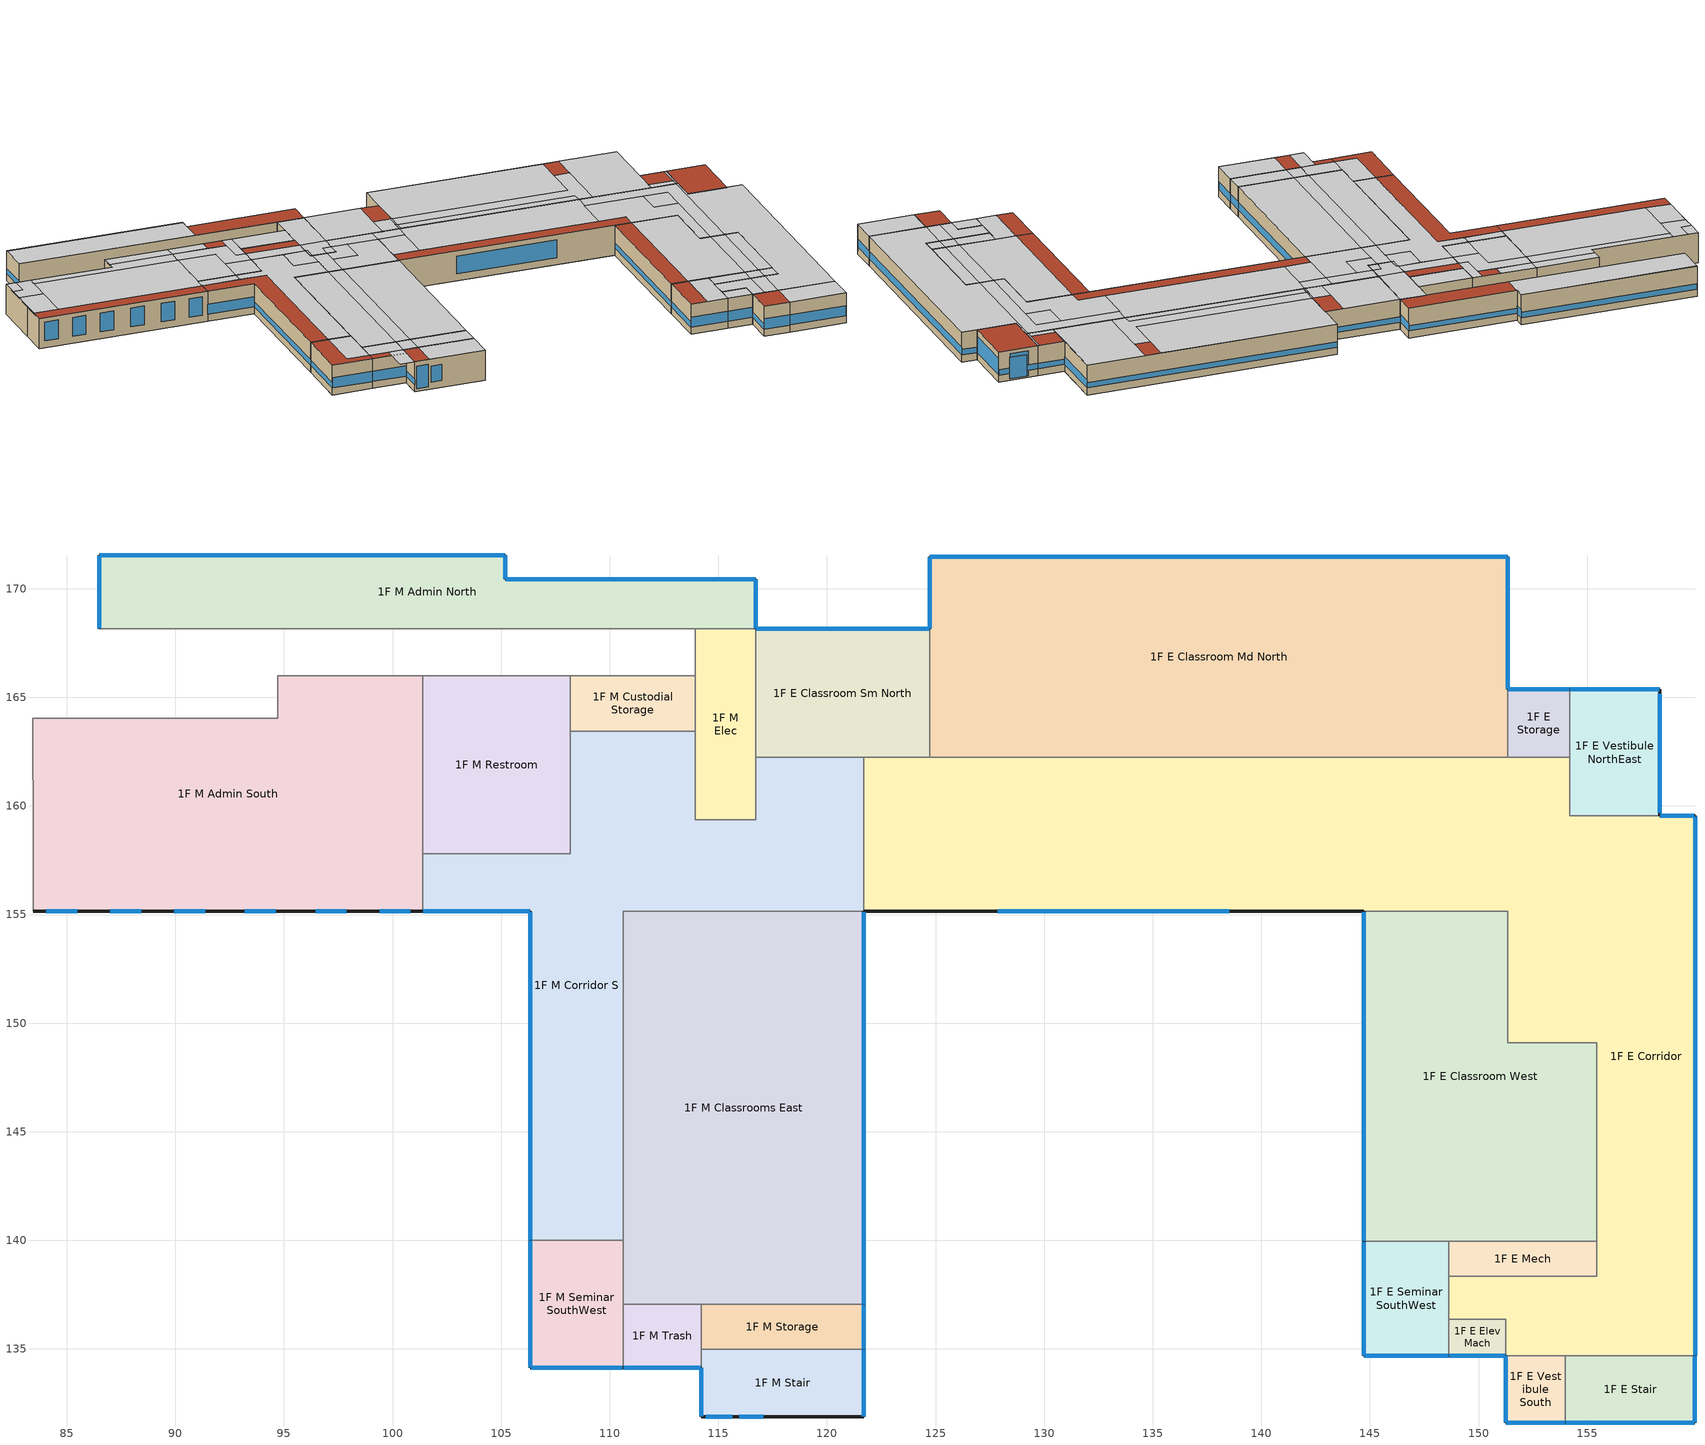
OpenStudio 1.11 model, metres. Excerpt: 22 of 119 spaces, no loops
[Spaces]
1F E Vestibule South
 floor ground: 154,134.69 154,131.6 151.25,131.6 151.25,134.69 z0
 wall outside: 151.25,134.69 151.25,131.6 154,131.6 z0:3.25
 wall to 1F E Corridor: 154,134.69 151.25,134.69 z0:3.25
 wall to 1F E Stair: 154,131.6 154,134.69 z0:3.25
 window: 151.25,134.66 151.25,131.62 z0.76:1.34; 151.27,131.6 153.97,131.6 z0.76:1.87
 roof outside: 154,131.6 154,134.69 151.25,134.69 151.25,131.6 z3.25
1F E Stair
 floor ground: 159.96,134.69 159.96,131.6 154,131.6 154,134.69 z0
 wall outside: 154,131.6 159.96,131.6 159.96,134.69 z0:3.25
 wall to 1F E Corridor: 159.96,134.69 154,134.69 z0:3.25
 window: 159.96,131.62 159.96,134.66 z0.76:1.6; 154.02,131.6 159.94,131.6 z0.76:1.85
 ceiling to 2-3F E Stair: 159.96,131.6 159.96,134.69 154,134.69 154,131.6 z3.25
1F M Stair
 floor ground: 121.69,134.98 121.69,131.89 114.21,131.89 114.21,134.98 z0
 wall outside: 114.21,134.14 114.21,131.89 121.69,131.89 121.69,134.98 z0:3.25
 wall to 1F M Trash: 114.21,134.98 114.21,134.14 z0:3.25
 wall to 1F M Storage: 121.69,134.98 114.21,134.98 z0:3.25
 window: 121.69,131.91 121.69,134.96 z0.76:1.59; 114.21,134.11 114.21,131.91 z0.76:1.34; 114.42,131.89 115.64,131.89 z0.29:2.73; 115.96,131.89 117.07,131.89 z0.75:2.48
 ceiling to 2-3F M Stair: 115.73,131.89 121.69,131.89 121.69,134.98 115.73,134.98 z3.25
 ceiling to 2-3F M Corridor: 112.68,131.89 114.21,131.89 114.21,134.98 112.68,134.98 z3.25
 roof outside: 115.73,131.89 115.73,134.98 114.21,134.98 114.21,131.89 z3.25
1F M Seminar SouthWest
 floor ground: 110.61,140.01 110.61,134.14 106.35,134.14 106.35,140.01 z0
 wall outside: 106.35,140.01 106.35,134.14 110.61,134.14 z0:3.25
 wall to 1F M Classrooms East: 110.61,137.05 110.61,140.01 z0:3.25
 wall to 1F M Trash: 110.61,134.14 110.61,137.05 z0:3.25
 wall to 1F M Corridor S: 110.61,140.01 106.35,140.01 z0:3.25
 window: 106.35,139.98 106.35,134.16 z0.76:1.33; 106.37,134.14 110.58,134.14 z0.76:1.86
 ceiling to 2-3F M Apt West: 110.61,135.01 110.61,140.01 108.24,140.01 108.24,135.01 z3.25
 roof outside: 106.35,134.14 110.61,134.14 110.61,135.01 108.24,135.01 108.24,140.01 106.35,140.01 z3.25
1F M Trash
 floor ground: 114.21,137.05 114.21,134.14 110.61,134.14 110.61,137.05 z0
 wall outside: 110.61,134.14 114.21,134.14 z0:3.25
 wall to 1F M Classrooms East: 114.21,137.05 110.61,137.05 z0:3.25
 wall to 1F M Storage: 114.21,134.98 114.21,137.05 z0:3.25
 window: 110.63,134.14 114.18,134.14 z0.76:1.86
 ceiling to 2-3F M Apt West: 114.21,135.01 114.21,137.05 110.61,137.05 110.61,135.01 z3.25
 roof outside: 110.61,134.14 114.21,134.14 114.21,135.01 110.61,135.01 z3.25
1F E Corridor
 floor ground: 154.2,162.24 154.2,159.54 159.96,159.54 159.96,134.69 151.25,134.69 151.25,136.38 148.63,136.38 148.63,138.36 155.43,138.36 155.43,149.11 151.35,149.11 151.35,155.14 121.69,155.14 121.69,162.24 z0
 wall outside: 121.69,155.14 144.7,155.14 / 159.96,134.69 159.96,159.54 158.34,159.54 z0:3.25
 wall to 1F M Corridor S: 121.69,162.24 121.69,155.14 z0:3.25
 wall to 1F E Classroom Sm North: 124.73,162.24 121.69,162.24 z0:3.25
 wall to 1F E Classroom Md North: 151.35,162.24 124.73,162.24 z0:3.25
 wall to 1F E Storage: 154.2,162.24 151.35,162.24 z0:3.25
 wall to 1F E Vestibule NorthEast: 158.34,159.54 154.2,159.54 154.2,162.24 z0:3.25
 wall to 1F E Elev Mach: 148.63,136.38 151.25,136.38 151.25,134.69 z0:3.25
 wall to 1F E Seminar SouthWest: 148.63,138.36 148.63,136.38 z0:3.25
 wall to 1F E Mech: 155.43,139.95 155.43,138.36 148.63,138.36 z0:3.25
 wall to 1F E Classroom West: 144.7,155.14 151.35,155.14 151.35,149.11 155.43,149.11 155.43,139.95 z0:3.25
 window: 159.94,159.54 158.36,159.54 z0.76:1.36; 159.96,134.71 159.96,159.51 z0.76:1.58; 127.86,155.14 138.53,155.14 z0.76:2.69
 ceiling to 2-3F M Corridor: 124.53,160.66 124.53,162.24 122.81,162.24 122.81,162.18 121.69,162.18 121.69,160.66 z3.25
 ceiling to 2-3F E Apt West: 152.47,149.11 152.47,157.76 149.85,157.76 149.85,160.66 143.63,160.66 143.63,156.65 146.51,156.65 146.51,155.14 151.35,155.14 151.35,149.11 z3.25; 152.47,134.69 152.47,138.36 148.63,138.36 148.63,136.38 151.25,136.38 151.25,134.69 z3.25
 ceiling to 2-3F M Apt North: 122.81,162.18 122.81,162.24 121.69,162.24 121.69,162.18 z3.25
 ceiling to 2-3F E Data: 152.47,157.76 152.47,160.66 149.85,160.66 149.85,157.76 z3.25
 ceiling to 2-3F E Apt 2br South: 143.63,156.65 143.63,162.24 124.53,162.24 124.53,156.65 z3.25
 ceiling to 2-3F E Apt 2br East: 159.96,134.69 159.96,159.54 154.2,159.54 154.2,162.24 154,162.24 154,149.11 155.43,149.11 155.43,138.36 154,138.36 154,134.69 z3.25
 ceiling to 2-3F M Apt East: 121.7,155.14 121.7,156.65 124.53,156.65 124.53,160.66 121.69,160.66 121.69,155.14 z3.25
 ceiling to 2-3F E Corridor: 152.47,134.69 154,134.69 154,138.36 152.47,138.36 z3.25; 154,149.11 154,162.24 143.63,162.24 143.63,160.66 152.47,160.66 152.47,149.11 z3.25
 ceiling to 2-3F E Apt 2br NorthEast: 151.35,162.18 151.35,162.24 145.18,162.24 145.18,162.18 z3.25
 roof outside: 146.51,155.14 146.51,156.65 121.7,156.65 121.7,155.14 z3.25
1F E Seminar SouthWest
 floor ground: 148.63,139.95 148.63,134.69 144.7,134.69 144.7,139.95 z0
 wall outside: 144.7,139.95 144.7,134.69 148.63,134.69 z0:3.25
 wall to 1F E Mech: 148.63,138.36 148.63,139.95 z0:3.25
 wall to 1F E Elev Mach: 148.63,134.69 148.63,136.38 z0:3.25
 wall to 1F E Classroom West: 148.63,139.95 144.7,139.95 z0:3.25
 window: 144.7,139.92 144.7,134.71 z0.76:1.33; 144.73,134.69 148.61,134.69 z0.76:1.86
 ceiling to 2-3F E Apt West: 146.51,134.69 148.63,134.69 148.63,139.95 146.51,139.95 z3.25
 roof outside: 146.51,134.69 146.51,139.95 144.7,139.95 144.7,134.69 z3.25
1F E Elev Mach
 floor ground: 151.25,136.38 151.25,134.69 148.63,134.69 148.63,136.38 z0
 wall outside: 148.63,134.69 151.25,134.69 z0:3.25
 window: 148.66,134.69 151.22,134.69 z0.76:1.87
 ceiling to 2-3F E Apt West: 151.25,134.69 151.25,136.38 148.63,136.38 148.63,134.69 z3.25
1F M Storage
 floor ground: 121.69,137.05 121.69,134.98 114.21,134.98 114.21,137.05 z0
 wall outside: 121.69,134.98 121.69,137.05 z0:3.25
 wall to 1F M Classrooms East: 121.69,137.05 114.21,137.05 z0:3.25
 window: 121.69,135.01 121.69,137.03 z0.76:1.6
 ceiling to 2-3F M Corridor: 115.73,134.98 115.73,137.05 114.21,137.05 114.21,134.98 z3.25
 ceiling to 2-3F M Apt East: 121.69,134.98 121.69,137.05 115.73,137.05 115.73,134.98 z3.25
1F M Classrooms East
 floor ground: 121.69,155.14 121.69,137.05 110.61,137.05 110.61,155.14 z0
 wall outside: 121.69,137.05 121.69,155.14 z0:3.25
 wall to 1F M Corridor S: 121.69,155.14 110.61,155.14 110.61,140.01 z0:3.25
 window: 121.69,137.08 121.69,155.12 z0.76:1.58
 ceiling to 2-3F M Corridor: 115.73,137.05 115.73,155.14 114.21,155.14 114.21,137.05 z3.25
 ceiling to 2-3F M Apt East: 121.69,137.05 121.69,155.14 115.73,155.14 115.73,137.05 z3.25
 ceiling to 2-3F M Apt West: 114.21,137.05 114.21,155.14 110.61,155.14 110.61,137.05 z3.25
1F E Mech
 floor ground: 155.43,139.95 155.43,138.36 148.63,138.36 148.63,139.95 z0
 wall to 1F E Classroom West: 155.43,139.95 148.63,139.95 z0:3.25
 ceiling to 2-3F E Apt West: 152.47,138.36 152.47,139.95 148.63,139.95 148.63,138.36 z3.25
 ceiling to 2-3F E Apt 2br East: 154,138.36 155.43,138.36 155.43,139.95 154,139.95 z3.25
 ceiling to 2-3F E Corridor: 154,138.36 154,139.95 152.47,139.95 152.47,138.36 z3.25
1F E Classroom West
 floor ground: 151.35,155.14 151.35,149.11 155.43,149.11 155.43,139.95 144.7,139.95 144.7,155.14 z0
 wall outside: 144.7,155.14 144.7,139.95 z0:3.25
 window: 144.7,155.12 144.7,139.97 z0.76:1.33
 ceiling to 2-3F E Apt West: 146.51,139.95 152.47,139.95 152.47,149.11 151.35,149.11 151.35,155.14 146.51,155.14 z3.25
 ceiling to 2-3F E Apt 2br East: 155.43,139.95 155.43,149.11 154,149.11 154,139.95 z3.25
 ceiling to 2-3F E Corridor: 154,139.95 154,149.11 152.47,149.11 152.47,139.95 z3.25
 roof outside: 146.51,139.95 146.51,155.14 144.7,155.14 144.7,139.95 z3.25
1F M Corridor S
 floor ground: 113.94,163.45 113.94,159.37 116.71,159.37 116.71,162.24 121.69,162.24 121.69,155.14 110.61,155.14 110.61,140.01 106.35,140.01 106.35,155.14 101.38,155.14 101.38,157.79 108.19,157.79 108.19,163.45 z0
 wall outside: 101.38,155.14 106.35,155.14 106.35,140.01 z0:3.25
 wall to 1F E Classroom Sm North: 121.69,162.24 116.71,162.24 z0:3.25
 wall to 1F M Admin South: 101.38,157.79 101.38,155.14 z0:3.25
 wall to 1F M Restroom: 108.19,163.45 108.19,157.79 101.38,157.79 z0:3.25
 wall to 1F M Custodial Storage: 113.94,163.45 108.19,163.45 z0:3.25
 wall to 1F M Elec: 116.71,162.24 116.71,159.37 113.94,159.37 113.94,163.45 z0:3.25
 window: 106.35,155.12 106.35,140.03 z0.76:1.33; 101.41,155.14 106.32,155.14 z0.76:1.86
 ceiling to 2-3F M Corridor: 121.69,160.66 121.69,162.18 116.71,162.18 116.71,160.66 z3.25; 115.73,155.14 115.73,159.37 114.21,159.37 114.21,155.14 z3.25; 113.94,160.66 113.94,162.18 108.19,162.18 108.19,160.66 z3.25
 ceiling to 2-3F M Storage: 118.36,157.76 118.36,160.66 116.71,160.66 116.71,159.37 115.73,159.37 115.73,157.76 z3.25
 ceiling to 2-3F M Apt East: 115.73,155.14 121.69,155.14 121.69,160.66 118.36,160.66 118.36,157.76 115.73,157.76 z3.25
 ceiling to 2-3F M Data: 114.21,157.76 114.21,159.37 113.94,159.37 113.94,160.66 111.58,160.66 111.58,157.76 z3.25
 ceiling to 2-3F M Apt 2br South: 105.41,156.65 105.41,157.79 101.38,157.79 101.38,156.65 z3.25
 ceiling to 2-3F M Apt West: 110.61,140.01 110.61,155.14 114.21,155.14 114.21,157.76 111.58,157.76 111.58,160.66 108.19,160.66 108.19,157.79 105.41,157.79 105.41,156.65 108.24,156.65 108.24,140.01 z3.25
 roof outside: 121.69,162.18 121.69,162.24 116.71,162.24 116.71,162.18 z3.25; 113.94,162.18 113.94,163.45 108.19,163.45 108.19,162.18 z3.25; 106.35,140.01 108.24,140.01 108.24,156.65 101.38,156.65 101.38,155.14 106.35,155.14 z3.25
1F M Admin South
 floor ground: 101.38,165.99 101.38,155.14 83.45,155.14 83.44,164.04 94.72,164.04 94.72,165.99 z0
 wall outside: 83.45,155.14 101.38,155.14 z0:3.25
 wall to 1F W Break Room: 83.45,158.36 83.45,155.14 z0:3.25
 wall to 1F M Corridor N: 101.38,165.99 94.72,165.99 94.72,164.04 83.44,164.04 83.45,158.36 z0:3.25
 wall to 1F M Restroom: 101.38,157.79 101.38,165.99 z0:3.25
 window: 96.45,155.14 97.87,155.14 / 99.4,155.14 100.82,155.14 / 89.95,155.14 91.37,155.14 / 93.2,155.14 94.62,155.14 / 84.06,155.14 85.48,155.14 / 87,155.14 88.43,155.14 z0.76:2.79
 ceiling to 2-3F M Corridor: 101.38,163.22 101.38,164.75 94.72,164.75 94.72,164.04 86.06,164.04 86.06,163.22 z3.25
 ceiling to 2-3F M Apt Studio North: 101.38,164.75 101.38,165.99 94.72,165.99 94.72,164.75 z3.25
 ceiling to 2-3F W Corridor E: 86.06,160.66 86.06,164.04 84.56,164.04 84.56,162.18 83.44,162.18 83.45,160.66 z3.25
 ceiling to 2-3F W Apt East: 86.06,156.65 86.06,160.66 83.45,160.66 83.45,156.65 z3.25
 ceiling to 2-3F W Apt North E: 84.56,162.18 84.56,164.04 83.44,164.04 83.44,162.18 z3.25
 ceiling to 2-3F M Apt 2br South: 101.38,156.65 101.38,163.22 86.06,163.22 86.06,156.65 z3.25
 roof outside: 101.38,155.14 101.38,156.65 83.45,156.65 83.45,155.14 z3.25
1F M Restroom
 floor ground: 108.19,165.99 108.19,157.79 101.38,157.79 101.38,165.99 z0
 wall to 1F M Corridor N: 108.19,165.99 101.38,165.99 z0:3.25
 wall to 1F M Custodial Storage: 108.19,163.45 108.19,165.99 z0:3.25
 ceiling to 2-3F M Corridor: 108.19,160.66 108.19,162.18 107.13,162.18 107.13,164.75 101.38,164.75 101.38,163.22 105.41,163.22 105.41,160.66 z3.25
 ceiling to 2-3F M Apt Studio North: 101.38,164.75 105.21,164.75 105.21,165.99 101.38,165.99 z3.25
 ceiling to 2-3F M Apt 2br South: 105.41,157.79 105.41,163.22 101.38,163.22 101.38,157.79 z3.25
 ceiling to 2-3F M Apt North: 108.19,162.18 108.19,165.99 107.13,165.99 107.13,162.18 z3.25
 ceiling to 2-3F M Apt West: 108.19,157.79 108.19,160.66 105.41,160.66 105.41,157.79 z3.25
 roof outside: 107.13,164.75 107.13,165.99 105.21,165.99 105.21,164.75 z3.25
1F M Elec
 floor ground: 116.71,168.15 116.71,159.37 113.94,159.37 113.94,168.15 z0
 wall to 1F E Classroom Sm North: 116.71,162.24 116.71,168.15 z0:3.25
 wall to 1F M Custodial Storage: 113.94,165.99 113.94,163.45 z0:3.25
 wall to 1F M Corridor N: 113.94,168.15 113.94,165.99 z0:3.25
 wall to 1F M Admin North: 116.71,168.15 113.94,168.15 z0:3.25
 ceiling to 2-3F M Corridor: 115.73,159.37 115.73,160.66 116.71,160.66 116.71,162.18 113.94,162.18 113.94,160.66 114.21,160.66 114.21,159.37 z3.25
 ceiling to 2-3F M Storage: 116.71,159.37 116.71,160.66 115.73,160.66 115.73,159.37 z3.25
 ceiling to 2-3F M Apt North: 116.71,162.18 116.71,168.15 113.94,168.15 113.94,162.18 z3.25
 ceiling to 2-3F M Data: 114.21,159.37 114.21,160.66 113.94,160.66 113.94,159.37 z3.25
1F E Vestibule NorthEast
 floor ground: 158.34,165.38 158.34,159.54 154.2,159.54 154.2,165.38 z0
 wall outside: 158.34,159.54 158.34,165.38 154.2,165.38 / 158.34,165.38 154.2,165.38 / 158.34,165.38 154.2,165.38 z0:3.25
 wall to 1F E Storage: 154.2,165.38 154.2,162.24 z0:3.25
 window: 157.19,165.38 155.36,165.38 z0.15:2.49; 158.34,159.69 158.34,165.18 z0.76:2.51; 157.15,165.38 155.19,165.38 z0.15:2.9; 158.31,165.38 154.22,165.38 z0.76:1.35
 roof outside: 158.34,159.54 158.34,165.38 154.2,165.38 154.2,159.54 z3.25
1F E Classroom Sm North
 floor ground: 124.73,168.15 124.73,162.24 116.71,162.24 116.71,168.15 z0
 wall outside: 124.73,168.15 116.71,168.15 z0:3.25
 wall to 1F E Classroom Md North: 124.73,162.24 124.73,168.15 z0:3.25
 window: 124.71,168.15 116.74,168.15 z0.76:1.35
 ceiling to 2-3F M Corridor: 124.53,162.24 124.53,164.75 122.81,164.75 122.81,162.24 z3.25
 ceiling to 2-3F M Apt North: 122.81,162.24 122.81,168.15 116.71,168.15 116.71,162.24 z3.25
 ceiling to 2-3F E Apt 2br South: 124.53,162.24 124.73,162.24 124.73,163.22 124.53,163.22 z3.25
 ceiling to 2-3F E Corridor: 124.73,163.22 124.73,164.75 124.53,164.75 124.53,163.22 z3.25
 roof outside: 124.73,164.75 124.73,168.15 122.81,168.15 122.81,164.75 z3.25
1F E Classroom Md North
 floor ground: 151.35,171.48 151.35,162.24 124.73,162.24 124.73,171.48 z0
 wall outside: 151.35,165.38 151.35,171.48 124.73,171.48 124.73,168.15 z0:3.25
 wall to 1F E Storage: 151.35,162.24 151.35,165.38 z0:3.25
 window: 151.33,171.48 124.76,171.48 z0.76:1.35; 151.35,165.41 151.35,171.45 z0.76:1.59; 124.73,171.45 124.73,168.17 z0.76:1.34
 ceiling to 2-3F E Apt 2br South: 143.63,162.24 143.63,163.22 124.73,163.22 124.73,162.24 z3.25
 ceiling to 2-3F E Apt Studio North: 143.46,164.75 143.46,171.48 124.73,171.48 124.73,164.75 z3.25
 ceiling to 2-3F E Apt 2br NorthEast: 145.18,162.24 151.35,162.24 151.35,171.48 145.18,171.48 z3.25
 ceiling to 2-3F E Corridor: 145.18,162.24 145.18,168.51 143.46,168.51 143.46,164.75 124.73,164.75 124.73,163.22 143.63,163.22 143.63,162.24 z3.25
 roof outside: 145.18,168.51 145.18,171.48 143.46,171.48 143.46,168.51 z3.25
1F E Storage
 floor ground: 154.2,165.38 154.2,162.24 151.35,162.24 151.35,165.38 z0
 wall outside: 154.2,165.38 151.35,165.38 z0:3.25
 window: 154.17,165.38 151.38,165.38 z0.76:1.35
 ceiling to 2-3F E Apt 2br East: 154.2,162.24 154.2,165.38 154,165.38 154,162.24 z3.25
 ceiling to 2-3F E Corridor: 154,162.24 154,163.02 151.35,163.02 151.35,162.24 z3.25
 roof outside: 154,163.02 154,165.38 151.35,165.38 151.35,163.02 z3.25
1F M Custodial Storage
 floor ground: 113.94,165.99 113.94,163.45 108.19,163.45 108.19,165.99 z0
 wall to 1F M Corridor N: 113.94,165.99 108.19,165.99 z0:3.25
 ceiling to 2-3F M Apt North: 113.94,163.45 113.94,165.99 108.19,165.99 108.19,163.45 z3.25
1F M Admin North
 floor ground: 105.2,171.55 105.2,170.43 116.71,170.43 116.71,168.15 86.5,168.15 86.5,171.55 z0
 wall outside: 116.71,168.15 116.71,170.43 105.2,170.43 105.2,171.55 86.5,171.55 86.5,168.15 z0:3.25
 wall to 1F M Corridor N: 86.5,168.15 113.94,168.15 z0:3.25
 window: 116.69,170.43 105.22,170.43 / 105.17,171.55 86.52,171.55 z0.76:1.35; 105.2,170.46 105.2,171.52 z0.76:1.62; 116.71,168.17 116.71,170.41 z0.76:1.6; 86.5,171.52 86.5,168.17 z0.76:1.34
 ceiling to 2-3F M Apt Studio North: 86.5,168.15 105.21,168.15 105.21,170.43 105.2,170.43 105.2,171.48 86.5,171.48 z3.25
 roof outside: 116.71,168.15 116.71,170.43 105.21,170.43 105.21,168.15 z3.25; 105.2,171.48 105.2,171.55 86.5,171.55 86.5,171.48 z3.25
[Building]
North: Default Construction Set=13104 Envelope
[ClimateZones]
Climate Zone Institution Name 1=ASHRAE; Climate Zone Document Name 1=ANSI/ASHRAE Standard 169; Climate Zone Document Year 1=2006; Climate Zone Institution Name 2=CEC; Climate Zone Document Name 2=California Climate Zone Descriptions; Climate Zone Document Year 2=1995
[Site]
Fort Collins  Awos: Latitude {deg}=40.45; Longitude {deg}=-105.02; Time Zone {hr}=-7; Elevation {m}=1529
[SizingPeriod:DesignDay] Barometric Pressure {Pa}=84255; Sky Clearness=0; Rain Indicator=0; Snow Indicator=0; Day of Month=21; Daylight Saving Time Indicator=0; Dry-Bulb Temperature Range Modifier Type=DefaultMultipliers
Name | Maximum Dry-Bulb Temperature {C} | Daily Dry-Bulb Temperature Range {deltaC} | Humidity Indicating Conditions at Maximum Dry-Bulb | Wind Speed {m/s} | Wind Direction {deg} | Month | Day Type | Humidity Indicating Type | Solar Model Indicator | ASHRAE Taub | ASHRAE Taud
Fort Collins  Awos Ann Clg .4% Condns DB=>MWB | 34.2 | 15.7 | 15.8 | 4.1 | 150 | 7 | SummerDesignDay | Wetbulb | ASHRAETau | 0.431 | 2.008
Fort Collins  Awos Ann Hum_n 99.6% Condns DP=>MCDB | -15.7 | 0 | -22.3 | 2.2 | 70 | 1 | WinterDesignDay | Dewpoint | ASHRAEClearSky
Fort Collins  Awos Ann Clg .4% Condns WB=>MDB | 27.9 | 15.7 | 18.2 | 4.1 | 150 | 7 | SummerDesignDay | Wetbulb | ASHRAETau | 0.431 | 2.008
Fort Collins  Awos Ann Htg Wind 99.6% Condns WS=>MCDB | 6.5 | 0 | 6.5 | 12.8 | 70 | 1 | WinterDesignDay | Wetbulb | ASHRAEClearSky
[DefaultConstructionSet]
13104 Envelope: Default Exterior Surface Constructions=Default Surface Constructions 37; Default Interior Surface Constructions=Default Surface Constructions 38; Default Ground Contact Surface Constructions=Default Surface Constructions 39; Default Exterior SubSurface Constructions=Default Sub Surface Constructions 25; Default Interior SubSurface Constructions=Default Sub Surface Constructions 26; Interior Partition Construction=Interior Partition
[DefaultSurfaceConstructions]
Name | Floor Construction | Wall Construction | Roof Ceiling Construction
Default Surface Constructions 37 | ExtSlabCarpet 4in ClimateZone 1-8 | ASHRAE 90.1-2007 ExtWall SteelFrame ClimateZone alt-res 2-6 | ASHRAE 90.1-2007 ExtRoof IEAD ClimateZone 2-8
Default Surface Constructions 38 | Interior Floor | Interior Wall | Interior Ceiling
Default Surface Constructions 39 | ExtSlabCarpet 4in ClimateZone 1-8 | ExtSlabCarpet 4in ClimateZone 1-8 | ExtSlabCarpet 4in ClimateZone 1-8
[DefaultSubSurfaceConstructions]
Name | Fixed Window Construction | Operable Window Construction | Door Construction | Tubular Daylight Dome Construction | Tubular Daylight Diffuser Construction
Default Sub Surface Constructions 25 | ASHRAE 90.1-2007 ExtWindow Metal ClimateZone 4-6 | ASHRAE 90.1-2007 ExtWindow Metal ClimateZone 4-6 | Exterior Door | Interior Window | Interior Window
Default Sub Surface Constructions 26 | Interior Window | Interior Window | Interior Door
[Construction]
Interior Partition; Interior Door: G05 25mm wood
ExtSlabCarpet 4in ClimateZone 1-8: MAT-CC05 4 HW CONCRETE, CP02 CARPET PAD
ASHRAE 90.1-2007 ExtWall SteelFrame ClimateZone alt-res 2-6: Wood Siding, Steel Frame Wall Insulation R-13.81 IP, 1/2IN Gypsum
ASHRAE 90.1-2007 ExtRoof IEAD ClimateZone 2-8: Roof Membrane, IEAD Roof Insulation R-19.72 IP, Metal Decking
Interior Floor: F16 Acoustic tile, F05 Ceiling air space resistance, M11 100mm lightweight concrete
Interior Wall: G01a 19mm gypsum board, F04 Wall air space resistance, G01a 19mm gypsum board
Interior Ceiling: M11 100mm lightweight concrete, F05 Ceiling air space resistance, F16 Acoustic tile
ASHRAE 90.1-2007 ExtWindow Metal ClimateZone 4-6: Storefront U-0.44/SHGC-0.41/VT-0.53
Exterior Door: F08 Metal surface, I01 25mm insulation board
Interior Window: Clear 3mm
[Material] Thermal Absorptance=0.9
Name | Roughness | Thickness {m} | Conductivity {W/m-K} | Density {kg/m3} | Specific Heat {J/kg-K} | Solar Absorptance | Visible Absorptance
G05 25mm wood | MediumSmooth | 0.0254 | 0.15 | 608 | 1630 | 0.5 | 0.5
MAT-CC05 4 HW CONCRETE | Rough | 0.316275 | 1.311 | 2240 | 836.8 | 0.85 | 0.85
Wood Siding | MediumSmooth | 0.01 | 0.11 | 544.62 | 1210 | 0.78 | 0.78
Steel Frame Wall Insulation R-13.81 IP | MediumRough | 0.141522 | 0.049 | 265 | 836.8 | 0.7 | 0.7
1/2IN Gypsum | Smooth | 0.0127 | 0.16 | 784.9 | 830 | 0.4 | 0.4
Roof Membrane | VeryRough | 0.0095 | 0.16 | 1121.29 | 1460 | 0.7 | 0.7
IEAD Roof Insulation R-19.72 IP | MediumRough | 0.319288 | 0.049 | 265 | 836.8 | 0.7 | 0.7
Metal Decking | MediumSmooth | 0.0015 | 45.006 | 7680 | 418.4 | 0.6 | 0.6
F16 Acoustic tile | MediumSmooth | 0.0191 | 0.06 | 368 | 590 | 0.3 | 0.3
M11 100mm lightweight concrete | MediumRough | 0.1016 | 0.53 | 1280 | 840 | 0.5 | 0.5
G01a 19mm gypsum board | MediumSmooth | 0.019 | 0.16 | 800 | 1090 | 0.4 | 0.4
F08 Metal surface | Smooth | 0.0008 | 45.28 | 7824 | 500 | 0.7 | 0.7
I01 25mm insulation board | MediumRough | 0.0254 | 0.03 | 43 | 1210 | 0.6 | 0.6
[Material:NoMass]
CP02 CARPET PAD: Roughness=Smooth; Thermal Resistance {m2-K/W}=0.1; Thermal Absorptance=0.9; Solar Absorptance=0.8; Visible Absorptance=0.8
[Material:AirGap]
Name | Thermal Resistance {m2-K/W}
F05 Ceiling air space resistance | 0.18
F04 Wall air space resistance | 0.15
[WindowMaterial:SimpleGlazingSystem]
Storefront U-0.44/SHGC-0.41/VT-0.53: U-Factor {W/m2-K}=2.48708; Solar Heat Gain Coefficient=0.412; Visible Transmittance=0.529
[WindowMaterial:Glazing]
Clear 3mm: Optical Data Type=SpectralAverage; Thickness {m}=0.003; Solar Transmittance at Normal Incidence=0.837; Front Side Solar Reflectance at Normal Incidence=0.075; Back Side Solar Reflectance at Normal Incidence=0; Visible Transmittance at Normal Incidence=0.898; Front Side Visible Reflectance at Normal Incidence=0.081; Back Side Visible Reflectance at Normal Incidence=0; Infrared Transmittance at Normal Incidence=0; Front Side Infrared Hemispherical Emissivity=0.84; Back Side Infrared Hemispherical Emissivity=0.84; Conductivity {W/m-K}=0.9; Dirt Correction Factor for Solar and Visible Transmittance=1; Solar Diffusing=No
[DesignSpecification:OutdoorAir] Outdoor Air Method=Sum
Name | Outdoor Air Flow per Floor Area {m3/s-m2} | Outdoor Air Flow per Person {m3/s-person}
90.1-2007 - MidriseApartment - Corridor Ventilation | 0.0003048
90.1-2007 - SecSchl - Classroom Ventilation | 0.0006096 | 0.00471947
90.1-2007 - Office - ClosedOffice Ventilation | 0.0003048 | 0.00235974
[ThermostatSetpoint:DualSetpoint] Heating Setpoint Temperature Schedule=Setpoint Heating; Cooling Setpoint Temperature Schedule=Setpoint Cooling
Thermostat Setpoint Dual Setpoint 2; Thermostat Setpoint Dual Setpoint 4; Thermostat Setpoint Dual Setpoint 8; Thermostat Setpoint Dual Setpoint 18; Thermostat Setpoint Dual Setpoint 19; Thermostat Setpoint Dual Setpoint 24; Thermostat Setpoint Dual Setpoint 31; Thermostat Setpoint Dual Setpoint 42; Thermostat Setpoint Dual Setpoint 43; Thermostat Setpoint Dual Setpoint 45; Thermostat Setpoint Dual Setpoint 52; Thermostat Setpoint Dual Setpoint 60; Thermostat Setpoint Dual Setpoint 63; Thermostat Setpoint Dual Setpoint 65; Thermostat Setpoint Dual Setpoint 73; Thermostat Setpoint Dual Setpoint 80; Thermostat Setpoint Dual Setpoint 82; Thermostat Setpoint Dual Setpoint 87; Thermostat Setpoint Dual Setpoint 93; Thermostat Setpoint Dual Setpoint 101; Thermostat Setpoint Dual Setpoint 113; Thermostat Setpoint Dual Setpoint 118
[BuildingStory]
Building Story 1: Nominal Z Coordinate {m}=0; Nominal Floor to Floor Height {m}=3.2512
[Space] Building Story=Building Story 1
Name | Space Type | Thermal Zone
1F E Vestibule South | 90.1-2007 - MidriseApartment - Corridor | 1F E Vestibule South
1F E Stair | 90.1-2007 - MidriseApartment - Corridor | 1F E Stair
1F M Stair | 90.1-2007 - MidriseApartment - Corridor | 1F M Stair
1F M Seminar SouthWest | 90.1-2007 - SecSchl - Classroom | 1F M Seminar SouthWest
1F M Trash | Unconditioned | 1F M Trash
1F E Corridor | 90.1-2007 - MidriseApartment - Corridor | 1F E Corridor
1F E Seminar SouthWest | 90.1-2007 - SecSchl - Classroom | 1F E Seminar SouthWest
1F E Elev Mach | 90.1-2007 - MidriseApartment - Corridor | 1F E Elev Mech
1F M Storage | 90.1-2007 - MidriseApartment - Corridor | 1F M Storage
1F M Classrooms East | 90.1-2007 - SecSchl - Classroom | 1F M Classrooms East
1F E Mech | 90.1-2007 - MidriseApartment - Corridor | 1F E Mech
1F E Classroom West | 90.1-2007 - SecSchl - Classroom | 1F E Classroom West
1F M Corridor S | 90.1-2007 - MidriseApartment - Corridor | 1F M Corridor S
1F M Admin South | 90.1-2007 - Office - ClosedOffice | 1F M Admin South
1F M Restroom | 90.1-2007 - MidriseApartment - Corridor | 1F M Restroom
1F M Elec | 90.1-2007 - MidriseApartment - Corridor | 1F M Elec
1F E Vestibule NorthEast | 90.1-2007 - MidriseApartment - Corridor | 1F E Vestibule NorthEast
1F E Classroom Sm North | 90.1-2007 - SecSchl - Classroom | 1F E Classroom Sm North
1F E Classroom Md North | 90.1-2007 - SecSchl - Classroom | 1F E Classroom Md North
1F E Storage | 90.1-2007 - MidriseApartment - Corridor | 1F E Storage
1F M Custodial Storage | 90.1-2007 - MidriseApartment - Corridor | 1F M Custodial Storage
1F M Admin North | 90.1-2007 - Office - ClosedOffice | 1F M Admin North
[ThermalZone] Use Ideal Air Loads=No
Name | Thermostat
1F M Elec | Thermostat Setpoint Dual Setpoint 101
1F E Corridor | Thermostat Setpoint Dual Setpoint 2
1F M Custodial Storage | Thermostat Setpoint Dual Setpoint 43
1F M Trash | Thermostat Setpoint Dual Setpoint 113
1F E Classroom Sm North | Thermostat Setpoint Dual Setpoint 31
1F E Mech | Thermostat Setpoint Dual Setpoint 45
1F M Classrooms East | Thermostat Setpoint Dual Setpoint 60
1F E Vestibule South | Thermostat Setpoint Dual Setpoint 87
1F E Classroom West | Thermostat Setpoint Dual Setpoint 52
1F M Admin South | Thermostat Setpoint Dual Setpoint 18
1F M Admin North | Thermostat Setpoint Dual Setpoint 19
1F M Seminar SouthWest | Thermostat Setpoint Dual Setpoint 8
1F M Restroom | Thermostat Setpoint Dual Setpoint 118
1F E Elev Mech | Thermostat Setpoint Dual Setpoint 80
1F E Seminar SouthWest | Thermostat Setpoint Dual Setpoint 73
1F M Corridor S | Thermostat Setpoint Dual Setpoint 63
1F E Storage | Thermostat Setpoint Dual Setpoint 4
1F M Stair | Thermostat Setpoint Dual Setpoint 42
1F E Classroom Md North | Thermostat Setpoint Dual Setpoint 65
1F E Vestibule NorthEast | Thermostat Setpoint Dual Setpoint 82
1F E Stair | Thermostat Setpoint Dual Setpoint 93
1F M Storage | Thermostat Setpoint Dual Setpoint 24
[Sizing:Zone] Zone Cooling Design Supply Air Temperature Input Method=SupplyAirTemperature; Zone Cooling Design Supply Air Temperature {C}=12.7778; Zone Cooling Design Supply Air Temperature Difference {deltaC}=11.11; Zone Heating Design Supply Air Temperature Input Method=SupplyAirTemperature; Zone Heating Design Supply Air Temperature {C}=40; Zone Heating Design Supply Air Temperature Difference {deltaC}=11.11; Zone Cooling Design Supply Air Humidity Ratio {kg-H2O/kg-air}=0.0085; Zone Heating Design Supply Air Humidity Ratio {kg-H2O/kg-air}=0.008; Cooling Design Air Flow Method=DesignDay; Heating Design Air Flow Method=DesignDay; Account for Dedicated Outdoor Air System=No; Dedicated Outdoor Air System Control Strategy=NeutralSupplyAir; Dedicated Outdoor Air Low Setpoint Temperature for Design {C}=Autosize; Dedicated Outdoor Air High Setpoint Temperature for Design {C}=Autosize
1F M Custodial Storage; 1F M Trash; 1F E Mech; 1F E Storage; 1F M Storage
[People:Definition] Number of People Calculation Method=People/Area; Fraction Radiant=0.3
Name | People per Space Floor Area {person/m2}
90.1-2007 - Office - ClosedOffice People Definition | 0.0511286
90.1-2007 - SecSchl - Classroom People Definition | 0.249938
[SpaceType]
Name | Standards Building Type | Standards Space Type | Default Schedule Set | Design Specification Outdoor Air Object
Unconditioned | Office | Stair
90.1-2007 - MidriseApartment - Corridor | MidriseApartment | Corridor | 90.1-2007 - MidriseApartment - Corridor Schedule Set | 90.1-2007 - MidriseApartment - Corridor Ventilation
90.1-2007 - Office - ClosedOffice | Office | ClosedOffice | 90.1-2007 - Office - ClosedOffice Schedule Set | 90.1-2007 - Office - ClosedOffice Ventilation
90.1-2007 - SecSchl - Classroom | SecondarySchool | Classroom | 90.1-2007 - SecSchl - Classroom Schedule Set | 90.1-2007 - SecSchl - Classroom Ventilation
[ElectricEquipment:Definition]
Name | Design Level Calculation Method | Design Level {W} | Fraction Lost | Watts per Space Floor Area {W/m2}
ElectricEquipment - Elevator 50 hp | EquipmentLevel | 2170 | 0.8
90.1-2007 - Office - ClosedOffice Electric Equipment Definition | Watts/Area |  |  | 6.8889
90.1-2007 - SecSchl - Classroom Electric Equipment Definition | Watts/Area |  |  | 7.31946
[ElectricEquipment]
Name | Electric Equipment Definition | Space or SpaceType | Schedule
Electric Equipment 1 | ElectricEquipment - Elevator 50 hp | 1F E Elev Mach | ElectricEquipment - Elevator - 90.1-2007 Hotel/Motel
90.1-2007 - Office - ClosedOffice Electric Equipment | 90.1-2007 - Office - ClosedOffice Electric Equipment Definition | 90.1-2007 - Office - ClosedOffice
90.1-2007 - SecSchl - Classroom Electric Equipment | 90.1-2007 - SecSchl - Classroom Electric Equipment Definition | 90.1-2007 - SecSchl - Classroom
[Lights:Definition] Design Level Calculation Method=Watts/Area; Fraction Radiant=0
Name | Watts per Space Floor Area {W/m2}
Lights - North Classroom | 9.19238
Lights - North Corridor | 6.96425
Lights - North Office | 7.67467
[DefaultScheduleSet]
Name | Lighting Schedule | Infiltration Schedule | Number of People Schedule | People Activity Level Schedule | Electric Equipment Schedule
90.1-2007 - MidriseApartment - Corridor Schedule Set | MidriseApartment Corridor Light | MidriseApartment Infil
90.1-2007 - Office - ClosedOffice Schedule Set | Office Bldg Light | Medium Office Infil Quarter On | Medium Office Bldg Occ | Medium Office Activity | Medium Office Bldg Equip
90.1-2007 - SecSchl - Classroom Schedule Set | SecondarySchool Bldg Light | SecondarySchool Infil | SecondarySchool Bldg Occ | SecondarySchool Activity | SecondarySchool Bldg Equip
[People]
Name | People Definition | Space or SpaceType
90.1-2007 - Office - ClosedOffice People | 90.1-2007 - Office - ClosedOffice People Definition | 90.1-2007 - Office - ClosedOffice
90.1-2007 - SecSchl - Classroom People | 90.1-2007 - SecSchl - Classroom People Definition | 90.1-2007 - SecSchl - Classroom
[SpaceInfiltration:DesignFlowRate] Design Flow Rate Calculation Method=Flow/ExteriorArea; Flow per Exterior Surface Area {m3/s-m2}=0.000226568
Name | Space or SpaceType
90.1-2007 - MidriseApartment - Corridor Infiltration | 90.1-2007 - MidriseApartment - Corridor
90.1-2007 - Office - ClosedOffice Infiltration | 90.1-2007 - Office - ClosedOffice
90.1-2007 - SecSchl - Classroom Infiltration | 90.1-2007 - SecSchl - Classroom
[Lights]
Name | Lights Definition | Space or SpaceType
Lights 2 | Lights - North Corridor | 90.1-2007 - MidriseApartment - Corridor
Lights 3 | Lights - North Office | 90.1-2007 - Office - ClosedOffice
Lights 5 | Lights - North Classroom | 90.1-2007 - SecSchl - Classroom
[Exterior:Lights:Definition]
Exterior Lights Definition 1: Design Level {W}=2472
[Exterior:Lights]
Exterior Lights 1: Exterior Lights Definition=Exterior Lights Definition 1; Schedule=Always On Discrete; Control Option=AstronomicalClock
[Schedule:Ruleset]
Name | Default Day Schedule | Summer Design Day Schedule | Winter Design Day Schedule
ElectricEquipment - Elevator - 90.1-2007 Hotel/Motel | Schedule Day 15
Setpoint Cooling | Schedule Day 22
Setpoint Heating | Schedule Day 24
MidriseApartment Infil | MidriseApartment Infil Default Schedule | MidriseApartment Infil Summer Design Day | MidriseApartment Infil Winter Design Day
MidriseApartment Corridor Light | MidriseApartment Corridor Light Default Schedule | MidriseApartment Corridor Light Summer Design Day | MidriseApartment Corridor Light Winter Design Day
Medium Office Bldg Occ | Medium Office Bldg Occ Default Schedule | Medium Office Bldg Occ Summer Design Day | Medium Office Bldg Occ Winter Design Day
Medium Office Activity | Medium Office Activity Default Schedule | Medium Office Activity Summer Design Day | Medium Office Activity Winter Design Day
Office Bldg Light | Office Bldg Light Default Schedule | Office Bldg Light Summer Design Day | Office Bldg Light Winter Design Day
Medium Office Bldg Equip | Medium Office Bldg Equip Default Schedule | Medium Office Bldg Equip Summer Design Day | Medium Office Bldg Equip Winter Design Day
Medium Office Infil Quarter On | Medium Office Infil Quarter On Default Schedule | Medium Office Infil Quarter On Summer Design Day | Medium Office Infil Quarter On Winter Design Day
SecondarySchool Bldg Occ | SecondarySchool Bldg Occ Default Schedule | SecondarySchool Bldg Occ Summer Design Day | SecondarySchool Bldg Occ Winter Design Day
SecondarySchool Activity | SecondarySchool Activity Default Schedule | SecondarySchool Activity Summer Design Day | SecondarySchool Activity Winter Design Day
SecondarySchool Bldg Light | SecondarySchool Bldg Light Default Schedule | SecondarySchool Bldg Light Summer Design Day | SecondarySchool Bldg Light Winter Design Day
SecondarySchool Bldg Equip | SecondarySchool Bldg Equip Default Schedule | SecondarySchool Bldg Equip Summer Design Day | SecondarySchool Bldg Equip Winter Design Day
SecondarySchool Infil | SecondarySchool Infil Default Schedule | SecondarySchool Infil Summer Design Day | SecondarySchool Infil Winter Design Day
[Schedule:Day]
Schedule Day 15: 1, 0, 0.4, 6, 0, 0.33, 8, 0, 0.42, 10, 0, 0.52, 11, 0, 0.4, 16, 0, 0.51, 17, 0, 0.63, 18, 0, 0.8, 19, 0, 0.86, 22, 0, 0.7, 24, 0, 0.45
Schedule Day 17: 2, 0, 0.55, 6, 0, 0.43, 8, 0, 0.52, 10, 0, 0.65, 11, 0, 0.53, 12, 0, 0.6, 13, 0, 0.53, 14, 0, 0.51, 15, 0, 0.5, 16, 0, 0.44, 17, 0, 0.64, 18, 0, 0.62, 19, 0, 0.65, 22, 0, 0.63, 24, 0, 0.4
Schedule Day 16: 1, 0, 0.44, 6, 0, 0.35, 7, 0, 0.4, 8, 0, 0.32, 10, 0, 0.45, 11, 0, 0.42, 12, 0, 0.6, 17, 0, 0.65, 18, 0, 0.75, 20, 0, 0.8, 22, 0, 0.75, 24, 0, 0.55
Schedule Day 22: 24, 0, 23.8889
Schedule Day 24: 24, 0, 21.1111
MidriseApartment Infil Default Schedule; MidriseApartment Infil Summer Design Day; MidriseApartment Infil Winter Design Day; MidriseApartment Corridor Light Default Schedule; MidriseApartment Corridor Light Summer Design Day; MidriseApartment Corridor Light Winter Design Day; Office Bldg Light Summer Design Day; Medium Office Bldg Equip Summer Design Day; Medium Office Infil Quarter On Rule 1 Day Schedule: 24, 0, 1
Medium Office Bldg Occ Default Schedule: 8, 0, 0, 12, 0, 0.95, 13, 0, 0.5, 17, 0, 0.95, 18, 0, 0.7, 20, 0, 0.4, 22, 0, 0.1, 24, 0, 0
Medium Office Bldg Occ Summer Design Day: 6, 0, 0, 22, 0, 1, 24, 0, 0.05
Medium Office Bldg Occ Winter Design Day; Medium Office Bldg Occ Rule 1 Day Schedule; Office Bldg Light Winter Design Day; Medium Office Bldg Equip Winter Design Day; SecondarySchool Bldg Occ Winter Design Day; SecondarySchool Bldg Occ Rule 1 Day Schedule; SecondarySchool Bldg Occ Rule 3 Day Schedule; SecondarySchool Bldg Occ Rule 5 Day Schedule: 24, 0, 0
Medium Office Bldg Occ Rule 2 Day Schedule: 6, 0, 0, 8, 0, 0.1, 14, 0, 0.5, 17, 0, 0.1, 24, 0, 0
Medium Office Activity Default Schedule; Medium Office Activity Summer Design Day; Medium Office Activity Winter Design Day; SecondarySchool Activity Default Schedule; SecondarySchool Activity Summer Design Day; SecondarySchool Activity Winter Design Day: 24, 0, 120
Office Bldg Light Default Schedule: 5, 0, 0.05, 7, 0, 0.1, 8, 0, 0.3, 17, 0, 0.9, 18, 0, 0.7, 20, 0, 0.5, 22, 0, 0.3, 23, 0, 0.1, 24, 0, 0.05
Office Bldg Light Rule 1 Day Schedule: 24, 0, 0.05
Office Bldg Light Rule 2 Day Schedule: 6, 0, 0.05, 8, 0, 0.1, 14, 0, 0.5, 17, 0, 0.15, 24, 0, 0.05
Medium Office Bldg Equip Default Schedule: 8, 0, 0.4, 12, 0, 0.9, 13, 0, 0.8, 17, 0, 0.9, 18, 0, 0.8, 20, 0, 0.6, 22, 0, 0.5, 24, 0, 0.4
Medium Office Bldg Equip Rule 1 Day Schedule: 24, 0, 0.3
Medium Office Bldg Equip Rule 2 Day Schedule: 6, 0, 0.3, 8, 0, 0.4, 14, 0, 0.5, 17, 0, 0.35, 24, 0, 0.3
Medium Office Infil Quarter On Default Schedule; Medium Office Infil Quarter On Summer Design Day: 6, 0, 1, 22, 0, 0.25, 24, 0, 1
Medium Office Infil Quarter On Winter Design Day; Medium Office Infil Quarter On Rule 2 Day Schedule: 6, 0, 1, 18, 0, 0.25, 24, 0, 1
SecondarySchool Bldg Occ Default Schedule; SecondarySchool Bldg Occ Summer Design Day; SecondarySchool Bldg Occ Rule 2 Day Schedule: 8, 0, 0, 16, 0, 0.7, 21, 0, 0.15, 24, 0, 0
SecondarySchool Bldg Occ Rule 4 Day Schedule: 8, 0, 0, 21, 0, 0.15, 24, 0, 0
SecondarySchool Bldg Light Default Schedule; SecondarySchool Bldg Light Summer Design Day; SecondarySchool Bldg Light Rule 2 Day Schedule: 7, 0, 0.1773, 21, 0, 0.9, 24, 0, 0.1773
SecondarySchool Bldg Light Winter Design Day; SecondarySchool Bldg Light Rule 1 Day Schedule; SecondarySchool Bldg Light Rule 3 Day Schedule; SecondarySchool Bldg Light Rule 5 Day Schedule: 24, 0, 0.1773
SecondarySchool Bldg Light Rule 4 Day Schedule: 8, 0, 0.1773, 20, 0, 0.5, 24, 0, 0.1773
SecondarySchool Bldg Equip Default Schedule; SecondarySchool Bldg Equip Summer Design Day; SecondarySchool Bldg Equip Rule 2 Day Schedule: 8, 0, 0.35, 17, 0, 0.95, 24, 0, 0.35
SecondarySchool Bldg Equip Winter Design Day; SecondarySchool Bldg Equip Rule 1 Day Schedule; SecondarySchool Bldg Equip Rule 5 Day Schedule: 24, 0, 0.35
SecondarySchool Bldg Equip Rule 3 Day Schedule: 24, 0, 0.25
SecondarySchool Bldg Equip Rule 4 Day Schedule: 8, 0, 0.25, 17, 0, 0.5, 24, 0, 0.25
SecondarySchool Infil Default Schedule; SecondarySchool Infil Summer Design Day; SecondarySchool Infil Winter Design Day: 7, 0, 1, 21, 0, 0.5, 24, 0, 1
[Schedule:Rule]
Name | Schedule Ruleset | Rule Order | Day Schedule | Apply Sunday | Apply Saturday | Apply Monday | Apply Tuesday | Apply Wednesday | Apply Thursday | Apply Friday | Date Specification Type | Start Month | Start Day | End Month | End Day
Schedule Rule 11 | ElectricEquipment - Elevator - 90.1-2007 Hotel/Motel | 0 | Schedule Day 17 | Yes | No
Schedule Rule 10 | ElectricEquipment - Elevator - 90.1-2007 Hotel/Motel | 1 | Schedule Day 16 | No | Yes
Medium Office Bldg Occ Rule 1 | Medium Office Bldg Occ | 0 | Medium Office Bldg Occ Rule 1 Day Schedule | Yes | No | No | No | No | No | No | DateRange | 1 | 1 | 12 | 31
Medium Office Bldg Occ Rule 2 | Medium Office Bldg Occ | 1 | Medium Office Bldg Occ Rule 2 Day Schedule | No | Yes | No | No | No | No | No | DateRange | 1 | 1 | 12 | 31
Office Bldg Light Rule 1 | Office Bldg Light | 0 | Office Bldg Light Rule 1 Day Schedule | Yes | No | No | No | No | No | No | DateRange | 1 | 1 | 12 | 31
Office Bldg Light Rule 2 | Office Bldg Light | 1 | Office Bldg Light Rule 2 Day Schedule | No | Yes | No | No | No | No | No | DateRange | 1 | 1 | 12 | 31
Medium Office Bldg Equip Rule 1 | Medium Office Bldg Equip | 0 | Medium Office Bldg Equip Rule 1 Day Schedule | Yes | No | No | No | No | No | No | DateRange | 1 | 1 | 12 | 31
Medium Office Bldg Equip Rule 2 | Medium Office Bldg Equip | 1 | Medium Office Bldg Equip Rule 2 Day Schedule | No | Yes | No | No | No | No | No | DateRange | 1 | 1 | 12 | 31
Medium Office Infil Quarter On Rule 1 | Medium Office Infil Quarter On | 0 | Medium Office Infil Quarter On Rule 1 Day Schedule | Yes | No | No | No | No | No | No | DateRange | 1 | 1 | 12 | 31
Medium Office Infil Quarter On Rule 2 | Medium Office Infil Quarter On | 1 | Medium Office Infil Quarter On Rule 2 Day Schedule | No | Yes | No | No | No | No | No | DateRange | 1 | 1 | 12 | 31
SecondarySchool Bldg Occ Rule 1 | SecondarySchool Bldg Occ | 0 | SecondarySchool Bldg Occ Rule 1 Day Schedule | Yes | Yes | No | No | No | No | No | DateRange | 9 | 1 | 12 | 31
SecondarySchool Bldg Occ Rule 2 | SecondarySchool Bldg Occ | 1 | SecondarySchool Bldg Occ Rule 2 Day Schedule | No | No | Yes | Yes | Yes | Yes | Yes | DateRange | 9 | 1 | 12 | 31
SecondarySchool Bldg Occ Rule 3 | SecondarySchool Bldg Occ | 2 | SecondarySchool Bldg Occ Rule 3 Day Schedule | Yes | Yes | No | No | No | No | No | DateRange | 7 | 1 | 9 | 1
SecondarySchool Bldg Occ Rule 4 | SecondarySchool Bldg Occ | 3 | SecondarySchool Bldg Occ Rule 4 Day Schedule | No | No | Yes | Yes | Yes | Yes | Yes | DateRange | 7 | 1 | 9 | 1
SecondarySchool Bldg Occ Rule 5 | SecondarySchool Bldg Occ | 4 | SecondarySchool Bldg Occ Rule 5 Day Schedule | Yes | Yes | No | No | No | No | No | DateRange | 1 | 1 | 6 | 30
SecondarySchool Bldg Light Rule 1 | SecondarySchool Bldg Light | 0 | SecondarySchool Bldg Light Rule 1 Day Schedule | Yes | Yes | No | No | No | No | No | DateRange | 9 | 1 | 12 | 31
SecondarySchool Bldg Light Rule 2 | SecondarySchool Bldg Light | 1 | SecondarySchool Bldg Light Rule 2 Day Schedule | No | No | Yes | Yes | Yes | Yes | Yes | DateRange | 9 | 1 | 12 | 31
SecondarySchool Bldg Light Rule 3 | SecondarySchool Bldg Light | 2 | SecondarySchool Bldg Light Rule 3 Day Schedule | Yes | Yes | No | No | No | No | No | DateRange | 7 | 1 | 9 | 1
SecondarySchool Bldg Light Rule 4 | SecondarySchool Bldg Light | 3 | SecondarySchool Bldg Light Rule 4 Day Schedule | No | No | Yes | Yes | Yes | Yes | Yes | DateRange | 7 | 1 | 9 | 1
SecondarySchool Bldg Light Rule 5 | SecondarySchool Bldg Light | 4 | SecondarySchool Bldg Light Rule 5 Day Schedule | Yes | Yes | No | No | No | No | No | DateRange | 1 | 1 | 6 | 30
SecondarySchool Bldg Equip Rule 1 | SecondarySchool Bldg Equip | 0 | SecondarySchool Bldg Equip Rule 1 Day Schedule | Yes | Yes | No | No | No | No | No | DateRange | 9 | 1 | 12 | 31
SecondarySchool Bldg Equip Rule 2 | SecondarySchool Bldg Equip | 1 | SecondarySchool Bldg Equip Rule 2 Day Schedule | No | No | Yes | Yes | Yes | Yes | Yes | DateRange | 9 | 1 | 12 | 31
SecondarySchool Bldg Equip Rule 3 | SecondarySchool Bldg Equip | 2 | SecondarySchool Bldg Equip Rule 3 Day Schedule | Yes | Yes | No | No | No | No | No | DateRange | 7 | 1 | 9 | 1
SecondarySchool Bldg Equip Rule 4 | SecondarySchool Bldg Equip | 3 | SecondarySchool Bldg Equip Rule 4 Day Schedule | No | No | Yes | Yes | Yes | Yes | Yes | DateRange | 7 | 1 | 9 | 1
SecondarySchool Bldg Equip Rule 5 | SecondarySchool Bldg Equip | 4 | SecondarySchool Bldg Equip Rule 5 Day Schedule | Yes | Yes | No | No | No | No | No | DateRange | 1 | 1 | 6 | 30
[Schedule:Constant]
Always On Discrete: Value=1
